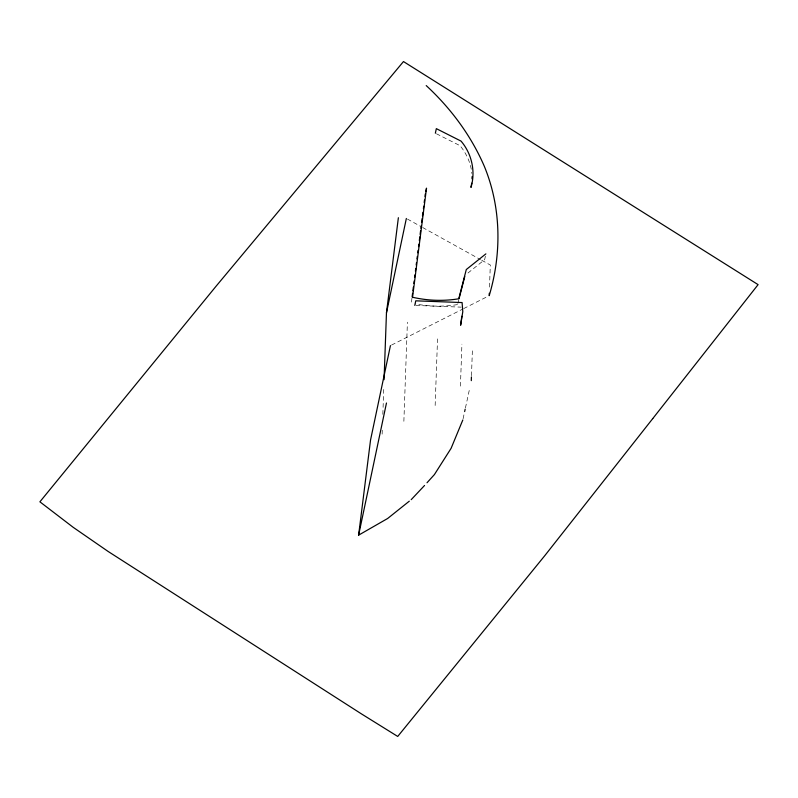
<?xml version="1.0" encoding="UTF-8"?>
<svg xmlns="http://www.w3.org/2000/svg" width="798" height="798" viewBox="0 0 798 798"><rect width="100%" height="100%" fill="white"/><g stroke="black" fill="none" stroke-linecap="round" stroke-linejoin="round"><path stroke-width="0.6" stroke-dasharray="3.99 2.99" d="M382.122 434.162L382.302 429.204M382.831 414.352L383.808 387.12M403.868 421.324L407.409 322.173M435.149 405.514L437.533 338.871M460.426 386.142L461.922 344.157M471.478 375.728L472.396 349.963M489.513 287.1L490.301 265.016L481.573 260.178M411.958 298.153L411.329 303.05L413.244 303.459M485.384 256.208L484.645 259.679L466.93 273.844M463.089 418.751L464.386 412.775M465.424 407.997L469.314 390.082M457.853 303.41L458.75 299.898M391.539 345.065L462.571 309.155M463.678 308.587L488.097 296.248M457.553 304.577C443.528 306.901 429.095 306.592 415.16 303.868M416.017 305.464L461.134 307.14M436.436 133.765L460.077 145.695C466.501 153.595 470.97 163.261 471.847 173.465M407.439 219.061L421.613 226.921M422.701 227.53L480.486 259.569"/><path stroke-width="1.2" d="M384.067 379.688L386.461 312.846L398.372 217.714M471.299 380.636L471.428 376.955M489.294 293.235L489.204 295.689C501.822 253.315 501.254 207.34 484.296 166.243C470.98 135.461 450.78 108.299 426.212 85.576M461.823 316.267L460.626 325.245L462.79 311.689L462.102 302.562L415.758 300.826L414.79 305.415M409.304 501.174L387.629 518.5L358.621 535.149L370.541 440.017L390.431 345.624M412.117 296.926L412.586 293.245M412.895 290.791L413.364 287.11M413.843 283.44L414.152 280.986M414.621 277.305L414.94 274.851M415.409 271.18L415.728 268.726M416.197 265.046L416.506 262.592M416.975 258.921L417.294 256.467M417.763 252.786L418.082 250.333M418.551 246.662L418.86 244.208M419.329 240.527L419.808 236.856M420.117 234.403L420.586 230.722M420.905 228.268L421.214 225.814M421.693 222.143L422.162 218.462M422.471 216.009L422.94 212.328M423.419 208.657L423.728 206.203M424.197 202.522L424.516 200.069M424.985 196.398L425.294 193.944M471.718 183.181L470.97 187.42C475.798 171.51 471.778 153.715 461.045 141.106L436.326 128.638L435.359 133.226M386.461 312.846L406.352 218.453M425.783 191.62L426.521 188.148L412.546 297.255C427.668 300.706 443.459 301.315 458.77 298.771L466.291 269.534L485.872 253.884M358.621 535.149L386.471 403.01M464.645 411.578L465.164 409.194M459.05 298.731L464.765 276.507M462.83 419.948L451.099 448.326L434.391 474.601L427.01 482.76M424.556 485.473L411.189 499.668M472.017 176.717L472.057 178.882M652.754 418.591L544.854 555.578L397.723 736.444L361.314 713.811L108.159 551.478L73.167 527.298L39.9 501.822L216.039 286.263L403.469 61.556L758.1 284.637L652.754 418.591"/></g></svg>
